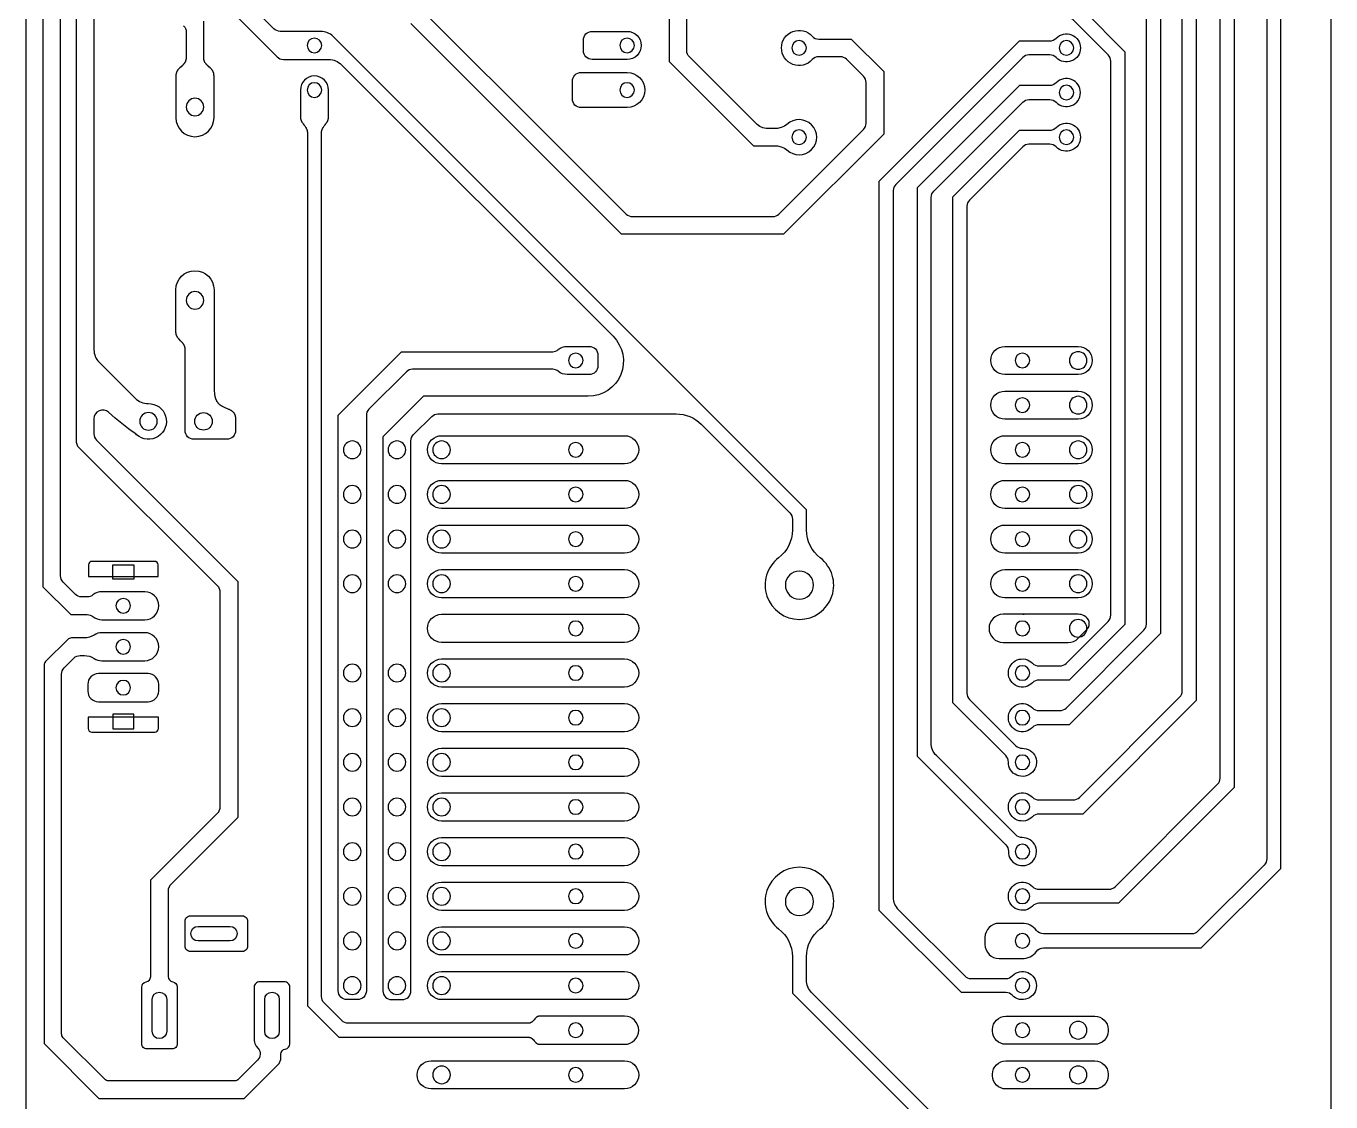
# Model space of a CAD drawing. Extents: x -177 to 52, y -70 to 234.
# Drawn here: x -115.8 to -41.6, y 106.6 to 167.8 of the extents above; entities that cross this region are included whole.
import ezdxf

# ---------------------------------------------------------------- set-up
doc = ezdxf.new("R2010")
doc.units = 0
for name, color, linetype in [('DEFAULT', 7, 'CONTINUOUS'), ('HOLES', 22, 'CONTINUOUS'), ('MOSFET', 7, 'CONTINUOUS'), ('MOSFET$TRACES', 7, 'CONTINUOUS')]:
    doc.layers.add(name, color=color, linetype=linetype)

msp = doc.modelspace()

# ---------------------------------------------------------------- linework, layer by layer
at = {"layer": 'DEFAULT'}
for points in [[(-114.831, 181.378), (-114.831, 135.914), (-113.254, 134.336), (-112.31, 134.336, -0.174641), (-111.991, 134.221, 0.174641), (-111.482, 134.038), (-109.047, 134.038, 1), (-109.047, 135.635), (-111.482, 135.635, 0.174641), (-111.991, 135.451, -0.174641), (-112.31, 135.336), (-112.631, 135.336, -0.198912), (-112.984, 135.483), (-113.685, 136.183, -0.198912), (-113.831, 136.537), (-113.831, 180.755, -0.198912)], [(-79.221, 169.805), (-79.221, 166.206), (-79.221, 165.793), (-74.422, 160.994), (-73.059, 160.992), (-72.855, 160.948), (-72.667, 160.864), (-72.526, 160.768, 2.339902), (-72.523, 162.214), (-72.665, 162.119), (-72.853, 162.035), (-73.057, 161.992), (-73.701, 161.993), (-73.892, 162.031), (-74.061, 162.102), (-74.223, 162.21), (-78.073, 166.059, -0.198912), (-78.219, 166.413), (-78.219, 170.427)], [(-104.398, 168.943), (-101.515, 166.06, 0.198912), (-101.161, 165.913), (-98.572, 165.913, -0.198916), (-97.865, 165.62), (-82.409, 150.164, -0.668179), (-83.824, 146.75), (-93.201, 146.75), (-95.503, 144.447), (-95.503, 112.93, 0.414214), (-95.003, 112.43), (-94.403, 112.43, 0.414214), (-93.903, 112.93), (-93.903, 144.219, -0.198912), (-93.757, 144.572), (-92.726, 145.604, -0.198912), (-92.372, 145.75), (-78.824, 145.75, -0.206208), (-77.409, 145.164), (-72.363, 140.118, -0.198912), (-72.216, 139.764), (-72.216, 139.148, -0.23352), (-73.001, 137.56, 2.952398), (-70.63, 137.56, -0.23352), (-71.414, 139.148), (-71.414, 140.301), (-98.334, 167.22, 0.198912), (-99.041, 167.513), (-101.345, 167.513, -0.198912), (-101.699, 167.66), (-103.252, 169.212, -0.198912)], [(-106.835, 167.831, -0.198912), (-106.688, 167.478), (-106.688, 166.073), (-106.688, 166.032), (-106.69, 165.991), (-106.691, 165.971), (-106.692, 165.951), (-106.695, 165.932), (-106.696, 165.922), (-106.698, 165.912), (-106.699, 165.902), (-106.701, 165.893), (-106.703, 165.883), (-106.706, 165.873), (-106.708, 165.864), (-106.711, 165.855), (-106.714, 165.845), (-106.717, 165.836), (-106.72, 165.826), (-106.724, 165.817), (-106.727, 165.808), (-106.731, 165.799), (-106.735, 165.79), (-106.74, 165.781), (-106.744, 165.772), (-106.749, 165.763), (-106.754, 165.754), (-106.759, 165.746), (-106.764, 165.737), (-106.77, 165.728), (-106.775, 165.72), (-106.781, 165.711), (-106.793, 165.694), (-106.806, 165.677), (-106.82, 165.661), (-106.834, 165.644), (-106.849, 165.628), (-106.864, 165.612), (-106.88, 165.596), (-106.912, 165.564), (-106.98, 165.502), (-107.048, 165.439), (-107.08, 165.408), (-107.096, 165.392), (-107.111, 165.376), (-107.126, 165.359), (-107.14, 165.343), (-107.154, 165.326), (-107.167, 165.31), (-107.179, 165.293), (-107.185, 165.284), (-107.191, 165.276), (-107.196, 165.267), (-107.202, 165.258), (-107.207, 165.25), (-107.212, 165.241), (-107.216, 165.232), (-107.221, 165.223), (-107.225, 165.214), (-107.229, 165.205), (-107.233, 165.196), (-107.237, 165.187), (-107.24, 165.177), (-107.244, 165.168), (-107.247, 165.159), (-107.249, 165.149), (-107.252, 165.14), (-107.255, 165.13), (-107.257, 165.121), (-107.259, 165.111), (-107.261, 165.102), (-107.263, 165.092), (-107.264, 165.082), (-107.266, 165.072), (-107.268, 165.052), (-107.27, 165.032), (-107.271, 165.012), (-107.272, 164.972), (-107.272, 164.931), (-107.272, 162.602, 1), (-105.105, 162.602), (-105.105, 164.931), (-105.105, 164.972), (-105.106, 165.012), (-105.107, 165.032), (-105.109, 165.052), (-105.111, 165.072), (-105.112, 165.082), (-105.114, 165.092), (-105.116, 165.102), (-105.118, 165.111), (-105.12, 165.121), (-105.122, 165.13), (-105.124, 165.14), (-105.127, 165.149), (-105.13, 165.159), (-105.133, 165.168), (-105.136, 165.177), (-105.14, 165.187), (-105.144, 165.196), (-105.147, 165.205), (-105.152, 165.214), (-105.156, 165.223), (-105.16, 165.232), (-105.165, 165.241), (-105.17, 165.25), (-105.175, 165.258), (-105.18, 165.267), (-105.186, 165.276), (-105.192, 165.284), (-105.197, 165.293), (-105.21, 165.31), (-105.223, 165.326), (-105.236, 165.343), (-105.251, 165.359), (-105.265, 165.376), (-105.281, 165.392), (-105.296, 165.408), (-105.329, 165.439), (-105.396, 165.502), (-105.464, 165.564), (-105.497, 165.596), (-105.512, 165.612), (-105.528, 165.628), (-105.542, 165.644), (-105.557, 165.661), (-105.57, 165.677), (-105.583, 165.694), (-105.596, 165.711), (-105.601, 165.72), (-105.607, 165.728), (-105.613, 165.737), (-105.618, 165.746), (-105.623, 165.754), (-105.628, 165.763), (-105.633, 165.772), (-105.637, 165.781), (-105.641, 165.79), (-105.646, 165.799), (-105.649, 165.808), (-105.653, 165.817), (-105.657, 165.826), (-105.66, 165.836), (-105.663, 165.845), (-105.666, 165.855), (-105.668, 165.864), (-105.671, 165.873), (-105.673, 165.883), (-105.675, 165.893), (-105.677, 165.902), (-105.679, 165.912), (-105.68, 165.922), (-105.682, 165.932), (-105.684, 165.951), (-105.686, 165.971), (-105.687, 165.991), (-105.688, 166.032), (-105.688, 166.073), (-105.688, 168.099)]]:
    msp.add_lwpolyline(points, format="xyb", dxfattribs=at)
for points in [[(-72.216, 114.873), (-72.216, 112.793), (-62.093, 102.67), (-60.636, 102.67, -0.208077), (-59.904, 102.352, 0.208077), (-59.133, 102.017), (-57.476, 102.017, 0.414214), (-56.476, 103.017), (-56.476, 103.123, 0.414214), (-57.476, 104.123), (-59.133, 104.123, 0.208077), (-59.904, 103.788, -0.208077), (-60.636, 103.47), (-61.455, 103.47, -0.062229), (-61.578, 103.485, -0.135012), (-62.039, 103.747), (-71.122, 112.83, -0.198912), (-71.414, 113.537), (-71.414, 114.873, -0.23352), (-70.63, 116.461, 2.952398), (-73.001, 116.461, -0.23352)], [(-103.496, 115.172), (-106.449, 115.172, -0.414214), (-106.749, 115.472), (-106.749, 116.896, -0.414214), (-106.449, 117.196), (-103.496, 117.196, -0.414214), (-103.196, 116.896), (-103.196, 115.472, -0.414214)], [(-106.013, 116.598), (-104.2, 116.598, -1), (-104.2, 115.771), (-106.013, 115.771, -1)], [(-108.62, 110.628), (-108.62, 112.441, -1), (-107.793, 112.441), (-107.793, 110.628, -1)], [(-102.22, 110.628), (-102.22, 112.441, -1), (-101.393, 112.441), (-101.393, 110.628, -1)]]:
    msp.add_lwpolyline(points, format="xyb", close=True, dxfattribs=at)
at = {"layer": 'HOLES'}
for points in [[(-110.865, 137.171), (-109.665, 137.171), (-109.665, 136.341), (-110.865, 136.341)], [(-110.865, 127.841), (-109.665, 127.841), (-109.665, 128.671), (-110.865, 128.671)]]:
    msp.add_lwpolyline(points, close=True, dxfattribs=at)
at = {"layer": 'HOLES', "extrusion": (0, 0, -1)}
for centre, radius in [((99.392, 166.713), 0.415), ((81.612, 166.713), 0.415), ((71.833, 166.57), 0.415), ((56.633, 166.57), 0.415), ((99.392, 164.173), 0.415), ((81.612, 164.173), 0.415), ((56.633, 164.03), 0.415), ((106.188, 163.208), 0.5), ((71.833, 161.49), 0.415), ((56.633, 161.49), 0.415), ((106.188, 152.208), 0.5), ((84.533, 148.79), 0.415), ((59.133, 148.79), 0.415), ((55.963, 148.79), 0.5), ((59.133, 146.25), 0.415), ((55.963, 146.25), 0.5), ((108.829, 145.325), 0.5), ((97.243, 143.71), 0.5), ((94.703, 143.71), 0.5), ((92.163, 143.71), 0.5), ((84.533, 143.71), 0.415), ((59.133, 143.71), 0.415), ((55.963, 143.71), 0.5), ((97.243, 141.17), 0.5), ((94.703, 141.17), 0.5), ((92.163, 141.17), 0.5), ((84.533, 141.17), 0.415), ((59.133, 141.17), 0.415), ((55.963, 141.17), 0.5), ((97.243, 138.63), 0.5), ((94.703, 138.63), 0.5), ((92.163, 138.63), 0.5), ((84.533, 138.63), 0.415), ((59.133, 138.63), 0.415), ((55.963, 138.63), 0.5), ((97.243, 136.09), 0.5), ((94.703, 136.09), 0.5), ((92.163, 136.09), 0.5), ((55.963, 136.09), 0.5), ((84.533, 136.09), 0.415), ((59.133, 136.09), 0.415), ((110.265, 134.836), 0.415), ((84.533, 133.55), 0.415), ((59.133, 133.55), 0.415), ((55.963, 133.55), 0.5), ((110.265, 132.506), 0.415), ((97.243, 131.01), 0.5), ((94.703, 131.01), 0.5), ((92.163, 131.01), 0.5), ((84.533, 131.01), 0.415), ((59.133, 131.01), 0.415), ((110.265, 130.176), 0.415), ((97.243, 128.47), 0.5), ((94.703, 128.47), 0.5), ((92.163, 128.47), 0.5), ((84.533, 128.47), 0.415), ((59.133, 128.47), 0.415), ((97.243, 125.93), 0.5), ((94.703, 125.93), 0.5), ((92.163, 125.93), 0.5), ((84.533, 125.93), 0.415), ((59.133, 125.93), 0.415), ((97.243, 123.39), 0.5), ((94.703, 123.39), 0.5), ((92.163, 123.39), 0.5), ((84.533, 123.39), 0.415), ((59.133, 123.39), 0.415), ((97.243, 120.85), 0.5), ((94.703, 120.85), 0.5), ((92.163, 120.85), 0.5), ((84.533, 120.85), 0.415), ((59.133, 120.85), 0.415), ((97.243, 118.31), 0.5), ((94.703, 118.31), 0.5), ((92.163, 118.31), 0.5), ((84.533, 118.31), 0.415), ((59.133, 118.31), 0.415), ((97.243, 115.77), 0.5), ((94.703, 115.77), 0.5), ((92.163, 115.77), 0.5), ((84.533, 115.77), 0.415), ((59.133, 115.77), 0.415), ((97.243, 113.23), 0.5), ((94.703, 113.23), 0.5), ((92.163, 113.23), 0.5), ((84.533, 113.23), 0.415), ((59.133, 113.23), 0.415), ((84.533, 110.69), 0.415), ((59.133, 110.69), 0.415), ((55.963, 110.69), 0.5), ((92.163, 108.15), 0.5), ((84.533, 108.15), 0.415), ((59.133, 108.15), 0.415), ((55.963, 108.15), 0.5)]:
    msp.add_circle(centre, radius, dxfattribs=at)
at = {"layer": 'HOLES'}
msp.add_circle((-105.702, 145.325), 0.5, dxfattribs=at)
at = {"layer": 'MOSFET'}
msp.add_lwpolyline([(-115.791, 102.5), (-115.791, 191.5, -0.414214), (-112.791, 194.5), (-44.591, 194.5, -0.414214), (-41.591, 191.5), (-41.591, 102.5, -0.414214), (-44.591, 99.5), (-112.791, 99.5, -0.414214)], format="xyb", close=True, dxfattribs=at)
at = {"layer": 'MOSFET$TRACES'}
for points in [[(-45.244, 184.565), (-45.244, 120.435, -0.198912), (-45.39, 120.082), (-49.155, 116.316, -0.198912), (-49.509, 116.17), (-57.933, 116.17, -0.236068), (-58.333, 116.37, 0.23985), (-59.164, 116.77), (-60.463, 116.77, 0.414214), (-61.263, 115.97), (-61.263, 115.57, 0.414214), (-60.463, 114.77), (-59.164, 114.77, 0.240749), (-58.333, 115.17, -0.240283), (-57.933, 115.37), (-48.97, 115.37), (-44.444, 119.897), (-44.444, 185.104)], [(-111.934, 178.858), (-111.934, 149.402, 0.198912), (-111.641, 148.695), (-109.579, 146.633, 0.204449), (-108.851, 146.34, -1.467448), (-109.504, 144.566), (-109.56, 144.609, -0.033824), (-111.099, 145.845, 0.649752), (-111.934, 145.473), (-111.934, 144.612, 0.198912), (-111.787, 144.258), (-103.75, 136.22), (-103.75, 122.793), (-107.619, 118.924), (-107.707, 118.711), (-107.707, 113.745, 0.371766), (-107.451, 113.448, -0.371766), (-107.195, 113.151), (-107.195, 109.923, -0.414214), (-107.495, 109.623), (-108.919, 109.623, -0.414214), (-109.219, 109.923), (-109.219, 113.145, -0.371766), (-108.963, 113.442, 0.371766), (-108.707, 113.738), (-108.707, 119.25), (-104.837, 123.119), (-104.75, 123.331), (-104.75, 135.682), (-104.837, 135.894), (-112.846, 143.902), (-112.934, 144.115), (-112.934, 179.481)], [(-47.089, 177.277), (-47.089, 124.494), (-53.674, 117.91), (-58.195, 117.91, 0.204302), (-58.556, 117.756, -2.486759), (-58.556, 118.864, 0.204302), (-58.195, 118.71), (-54.212, 118.71, 0.198912), (-53.859, 118.856), (-48.036, 124.679, 0.198912), (-47.889, 125.033), (-47.889, 176.738, 0.198912)], [(-49.248, 173.848), (-49.248, 129.447), (-55.706, 122.99), (-58.195, 122.99, 0.204302), (-58.556, 122.836, -2.486759), (-58.556, 123.944, 0.204302), (-58.195, 123.79), (-56.244, 123.79, 0.198912), (-55.891, 123.936), (-50.195, 129.632, 0.198912), (-50.048, 129.986), (-50.048, 173.309, 0.198912)], [(-97.361, 172.818), (-81.661, 157.119, 0.198912), (-81.308, 156.972), (-73.334, 156.972, 0.198912), (-72.98, 157.119), (-68.17, 161.929, 0.198912), (-68.024, 162.282), (-68.024, 164.603, 0.198912), (-68.17, 164.957), (-69.137, 165.924, 0.198912), (-69.491, 166.07), (-70.715, 166.07, 0.213422), (-71.088, 165.903, -2.618034), (-71.088, 167.237, 0.213422), (-70.715, 167.07), (-68.869, 167.07), (-67.024, 165.225), (-67.024, 161.661), (-72.712, 155.972), (-81.929, 155.972), (-93.917, 167.96, 0.198912)]]:
    msp.add_lwpolyline(points, format="xyb", dxfattribs=at)
for points in [[(-56.653, 129.016), (-52.227, 133.442, 0.198912), (-52.08, 133.796), (-52.08, 171.404, 0.198912), (-52.227, 171.758), (-56.253, 175.784, 0.204309), (-56.617, 175.93, -2.48711), (-55.834, 176.714, 0.204302), (-55.687, 176.35), (-51.28, 171.943), (-51.28, 133.257), (-56.468, 128.07), (-58.195, 128.07, 0.204302), (-58.556, 127.916, -2.486759), (-58.556, 129.024, 0.204302), (-58.195, 128.87), (-57.006, 128.87, 0.198912)], [(-56.653, 131.556), (-54.259, 133.95, 0.198912), (-54.112, 134.304), (-54.112, 165.816, 0.198912), (-54.259, 166.17), (-56.253, 168.164, 0.204302), (-56.617, 168.31, -2.486759), (-55.834, 169.094, 0.204302), (-55.687, 168.73), (-53.312, 166.355), (-53.312, 133.765), (-56.468, 130.61), (-58.195, 130.61, 0.204302), (-58.556, 130.456, -2.486759), (-58.556, 131.564, 0.204302), (-58.195, 131.41), (-57.006, 131.41, 0.198912)], [(-83.602, 165.913, -0.414214), (-84.102, 166.413), (-84.102, 167.013, -0.414214), (-83.602, 167.513), (-81.612, 167.513, -1), (-81.612, 165.913)], [(-66.188, 117.548), (-62.416, 113.776, 0.198912), (-62.063, 113.63), (-60.071, 113.63, 0.204302), (-59.711, 113.784, -2.486759), (-59.711, 112.676, 0.204302), (-60.071, 112.83), (-62.601, 112.83), (-67.28, 117.509), (-67.28, 158.989), (-59.299, 166.97), (-57.572, 166.97, 0.204302), (-57.211, 167.124, -2.486759), (-57.211, 166.016, 0.204302), (-57.572, 166.17), (-58.761, 166.17, 0.198912), (-59.114, 166.024), (-66.334, 158.804, 0.198912), (-66.48, 158.45), (-66.48, 118.255, 0.198912)], [(-98.992, 112.608), (-98.992, 161.694), (-98.992, 161.726), (-98.992, 161.757), (-98.991, 161.773), (-98.99, 161.789), (-98.988, 161.805), (-98.986, 161.82), (-98.984, 161.836), (-98.981, 161.852), (-98.977, 161.867), (-98.973, 161.883), (-98.968, 161.899), (-98.963, 161.914), (-98.957, 161.93), (-98.951, 161.945), (-98.944, 161.961), (-98.937, 161.976), (-98.929, 161.992), (-98.92, 162.007), (-98.912, 162.022), (-98.902, 162.038), (-98.893, 162.053), (-98.882, 162.068), (-98.861, 162.099), (-98.839, 162.129), (-98.792, 162.191), (-98.746, 162.252), (-98.724, 162.282), (-98.703, 162.313), (-98.692, 162.328), (-98.683, 162.343), (-98.673, 162.359), (-98.664, 162.374), (-98.656, 162.389), (-98.648, 162.405), (-98.641, 162.42), (-98.634, 162.436), (-98.628, 162.451), (-98.622, 162.467), (-98.617, 162.482), (-98.612, 162.498), (-98.608, 162.514), (-98.604, 162.529), (-98.601, 162.545), (-98.599, 162.561), (-98.597, 162.576), (-98.595, 162.592), (-98.594, 162.608), (-98.593, 162.624), (-98.593, 162.655), (-98.592, 162.687), (-98.592, 164.173, 1), (-100.192, 164.173), (-100.192, 162.687), (-100.192, 162.655), (-100.192, 162.624), (-100.191, 162.608), (-100.19, 162.592), (-100.188, 162.576), (-100.186, 162.561), (-100.184, 162.545), (-100.181, 162.529), (-100.177, 162.514), (-100.173, 162.498), (-100.168, 162.482), (-100.163, 162.467), (-100.157, 162.451), (-100.151, 162.436), (-100.144, 162.42), (-100.137, 162.405), (-100.129, 162.389), (-100.12, 162.374), (-100.112, 162.359), (-100.102, 162.343), (-100.093, 162.328), (-100.082, 162.313), (-100.061, 162.282), (-100.039, 162.252), (-99.992, 162.191), (-99.946, 162.129), (-99.924, 162.099), (-99.903, 162.068), (-99.892, 162.053), (-99.883, 162.038), (-99.873, 162.022), (-99.864, 162.007), (-99.856, 161.992), (-99.848, 161.976), (-99.841, 161.961), (-99.834, 161.945), (-99.828, 161.93), (-99.822, 161.914), (-99.817, 161.899), (-99.812, 161.883), (-99.808, 161.867), (-99.804, 161.852), (-99.801, 161.836), (-99.799, 161.82), (-99.797, 161.805), (-99.795, 161.789), (-99.794, 161.773), (-99.793, 161.757), (-99.793, 161.726), (-99.792, 161.694), (-99.792, 112.07), (-98.013, 110.29), (-87.266, 110.29), (-87.238, 110.29), (-87.225, 110.29), (-87.211, 110.289), (-87.198, 110.288), (-87.185, 110.287), (-87.172, 110.286), (-87.165, 110.285), (-87.159, 110.284), (-87.153, 110.282), (-87.146, 110.281), (-87.14, 110.28), (-87.134, 110.278), (-87.127, 110.276), (-87.121, 110.275), (-87.115, 110.273), (-87.109, 110.27), (-87.103, 110.268), (-87.097, 110.266), (-87.091, 110.263), (-87.085, 110.261), (-87.079, 110.258), (-87.074, 110.255), (-87.068, 110.252), (-87.062, 110.249), (-87.057, 110.245), (-87.051, 110.242), (-87.045, 110.238), (-87.04, 110.234), (-87.034, 110.23), (-87.029, 110.226), (-87.024, 110.222), (-87.018, 110.218), (-87.008, 110.209), (-86.997, 110.2), (-86.987, 110.19), (-86.977, 110.18), (-86.967, 110.169), (-86.957, 110.159), (-86.938, 110.136), (-86.9, 110.09), (-86.861, 110.044), (-86.842, 110.021), (-86.832, 110.011), (-86.822, 110), (-86.812, 109.99), (-86.802, 109.98), (-86.791, 109.971), (-86.781, 109.962), (-86.775, 109.958), (-86.77, 109.954), (-86.765, 109.95), (-86.759, 109.946), (-86.754, 109.942), (-86.748, 109.938), (-86.743, 109.935), (-86.737, 109.931), (-86.731, 109.928), (-86.726, 109.925), (-86.72, 109.922), (-86.714, 109.919), (-86.708, 109.917), (-86.702, 109.914), (-86.696, 109.912), (-86.69, 109.909), (-86.684, 109.907), (-86.678, 109.905), (-86.672, 109.904), (-86.666, 109.902), (-86.659, 109.9), (-86.653, 109.899), (-86.647, 109.898), (-86.64, 109.896), (-86.634, 109.895), (-86.627, 109.894), (-86.614, 109.893), (-86.601, 109.892), (-86.588, 109.891), (-86.574, 109.89), (-86.561, 109.89), (-86.533, 109.89), (-81.756, 109.89, 1), (-81.756, 111.49), (-86.533, 111.49), (-86.561, 111.49), (-86.574, 111.49), (-86.588, 111.489), (-86.601, 111.488), (-86.614, 111.487), (-86.627, 111.486), (-86.634, 111.485), (-86.64, 111.484), (-86.647, 111.482), (-86.653, 111.481), (-86.659, 111.48), (-86.666, 111.478), (-86.672, 111.476), (-86.678, 111.475), (-86.684, 111.473), (-86.69, 111.47), (-86.696, 111.468), (-86.702, 111.466), (-86.708, 111.463), (-86.714, 111.461), (-86.72, 111.458), (-86.726, 111.455), (-86.731, 111.452), (-86.737, 111.449), (-86.743, 111.445), (-86.748, 111.442), (-86.754, 111.438), (-86.759, 111.434), (-86.765, 111.43), (-86.77, 111.426), (-86.775, 111.422), (-86.781, 111.418), (-86.791, 111.409), (-86.802, 111.4), (-86.812, 111.39), (-86.822, 111.38), (-86.832, 111.369), (-86.842, 111.359), (-86.861, 111.336), (-86.9, 111.29), (-86.938, 111.244), (-86.957, 111.221), (-86.967, 111.211), (-86.977, 111.2), (-86.987, 111.19), (-86.997, 111.18), (-87.008, 111.171), (-87.018, 111.162), (-87.024, 111.158), (-87.029, 111.154), (-87.034, 111.15), (-87.04, 111.146), (-87.045, 111.142), (-87.051, 111.138), (-87.057, 111.135), (-87.062, 111.131), (-87.068, 111.128), (-87.074, 111.125), (-87.079, 111.122), (-87.085, 111.119), (-87.091, 111.117), (-87.097, 111.114), (-87.103, 111.112), (-87.109, 111.109), (-87.115, 111.107), (-87.121, 111.105), (-87.127, 111.104), (-87.134, 111.102), (-87.14, 111.1), (-87.146, 111.099), (-87.153, 111.098), (-87.159, 111.096), (-87.165, 111.095), (-87.172, 111.094), (-87.185, 111.093), (-87.198, 111.092), (-87.211, 111.091), (-87.225, 111.09), (-87.238, 111.09), (-87.266, 111.09), (-97.474, 111.09, -0.198912), (-97.828, 111.236), (-98.846, 112.255, -0.198912)], [(-81.612, 163.173), (-84.224, 163.173, -0.414214), (-84.724, 163.673), (-84.724, 164.673, -0.414214), (-84.224, 165.173), (-81.612, 165.173, -1)], [(-64.321, 127.018), (-64.321, 158.069, -0.198912), (-64.175, 158.423), (-59.114, 163.484, -0.198912), (-58.761, 163.63), (-57.572, 163.63, -0.204302), (-57.211, 163.476, 2.486759), (-57.211, 164.584, -0.204302), (-57.572, 164.43), (-59.299, 164.43), (-65.121, 158.608), (-65.121, 126.272), (-60.08, 121.23, -0.204302), (-59.933, 120.867, 2.486759), (-59.15, 121.65, -0.204302), (-59.514, 121.796), (-64.029, 126.311, -0.198912)], [(-62.143, 129.505), (-59.514, 126.876, 0.204302), (-59.15, 126.73, -2.486759), (-59.933, 125.947, 0.204302), (-60.08, 126.311), (-63.089, 129.32), (-63.089, 158.1), (-59.299, 161.89), (-57.572, 161.89, 0.204302), (-57.211, 162.044, -2.486759), (-57.211, 160.936, 0.204302), (-57.572, 161.09), (-58.761, 161.09, 0.198912), (-59.114, 160.944), (-62.143, 157.915, 0.198912), (-62.289, 157.561), (-62.289, 129.859, 0.198912)], [(-104.378, 144.309), (-106.25, 144.309, -0.414214), (-106.75, 144.809), (-106.745, 149.343), (-106.745, 149.383), (-106.746, 149.424), (-106.747, 149.444), (-106.749, 149.464), (-106.751, 149.484), (-106.753, 149.503), (-106.757, 149.523), (-106.758, 149.532), (-106.76, 149.542), (-106.763, 149.551), (-106.765, 149.561), (-106.768, 149.57), (-106.77, 149.58), (-106.773, 149.589), (-106.777, 149.598), (-106.78, 149.607), (-106.783, 149.616), (-106.787, 149.625), (-106.791, 149.634), (-106.795, 149.643), (-106.799, 149.652), (-106.804, 149.661), (-106.808, 149.67), (-106.813, 149.678), (-106.818, 149.687), (-106.829, 149.704), (-106.84, 149.721), (-106.851, 149.738), (-106.864, 149.755), (-106.877, 149.771), (-106.89, 149.787), (-106.904, 149.803), (-106.918, 149.819), (-106.947, 149.851), (-107.008, 149.913), (-107.07, 149.976), (-107.099, 150.008), (-107.113, 150.023), (-107.127, 150.04), (-107.14, 150.056), (-107.153, 150.072), (-107.165, 150.089), (-107.177, 150.106), (-107.188, 150.122), (-107.199, 150.14), (-107.204, 150.148), (-107.208, 150.157), (-107.213, 150.166), (-107.217, 150.175), (-107.222, 150.183), (-107.226, 150.192), (-107.23, 150.201), (-107.233, 150.21), (-107.237, 150.22), (-107.24, 150.229), (-107.243, 150.238), (-107.246, 150.247), (-107.249, 150.257), (-107.252, 150.266), (-107.254, 150.275), (-107.256, 150.285), (-107.258, 150.294), (-107.26, 150.304), (-107.264, 150.324), (-107.266, 150.343), (-107.268, 150.363), (-107.27, 150.383), (-107.271, 150.403), (-107.272, 150.443), (-107.272, 150.484), (-107.272, 152.814, -1), (-105.105, 152.814), (-105.105, 147.6), (-105.102, 147.248), (-105.096, 147.093), (-105.091, 147.021), (-105.085, 146.953), (-105.077, 146.888), (-105.068, 146.827), (-105.063, 146.797), (-105.057, 146.768), (-105.051, 146.741), (-105.045, 146.714), (-105.038, 146.687), (-105.031, 146.662), (-105.023, 146.637), (-105.015, 146.613), (-105.006, 146.59), (-104.997, 146.567), (-104.988, 146.546), (-104.978, 146.525), (-104.967, 146.504), (-104.957, 146.484), (-104.945, 146.465), (-104.934, 146.447), (-104.922, 146.429), (-104.91, 146.412), (-104.897, 146.395), (-104.884, 146.379), (-104.87, 146.364), (-104.857, 146.349), (-104.842, 146.334), (-104.828, 146.32), (-104.813, 146.307), (-104.798, 146.294), (-104.783, 146.281), (-104.767, 146.269), (-104.751, 146.258), (-104.735, 146.246), (-104.719, 146.235), (-104.702, 146.225), (-104.685, 146.215), (-104.668, 146.205), (-104.634, 146.186), (-104.598, 146.168), (-104.563, 146.151), (-104.491, 146.119), (-104.349, 146.059), (-104.281, 146.029), (-104.248, 146.013), (-104.215, 145.997), (-104.184, 145.981), (-104.169, 145.972), (-104.155, 145.964), (-104.14, 145.955), (-104.126, 145.946), (-104.112, 145.936), (-104.099, 145.927), (-104.086, 145.917), (-104.073, 145.907), (-104.061, 145.897), (-104.049, 145.886), (-104.037, 145.876), (-104.026, 145.865), (-104.015, 145.853), (-104.005, 145.842), (-103.995, 145.83), (-103.985, 145.817), (-103.976, 145.805), (-103.968, 145.792), (-103.96, 145.779), (-103.952, 145.766), (-103.945, 145.752), (-103.938, 145.738), (-103.931, 145.723), (-103.925, 145.709), (-103.92, 145.694), (-103.914, 145.679), (-103.91, 145.663), (-103.905, 145.647), (-103.901, 145.631), (-103.898, 145.615), (-103.894, 145.598), (-103.891, 145.581), (-103.889, 145.564), (-103.887, 145.547), (-103.885, 145.529), (-103.883, 145.511), (-103.881, 145.475), (-103.879, 145.438), (-103.878, 145.401), (-103.878, 145.325), (-103.878, 144.809, -0.414214)], [(-96.443, 145.66), (-96.443, 112.93, -0.414214), (-96.943, 112.43), (-97.543, 112.43, -0.414214), (-98.043, 112.93), (-98.043, 145.681), (-94.435, 149.29), (-85.846, 149.29, 0.175046), (-85.527, 149.405, -0.175046), (-85.016, 149.59), (-83.771, 149.59, -0.414214), (-83.271, 149.09), (-83.271, 148.49, -0.414214), (-83.771, 147.99), (-85.016, 147.99, -0.175046), (-85.527, 148.175, 0.175046), (-85.846, 148.29), (-93.813, 148.29, 0.198912), (-94.167, 148.144), (-96.297, 146.014, 0.198912)], [(-55.963, 147.99), (-60.133, 147.99, -1), (-60.133, 149.59), (-55.963, 149.59, -1)], [(-55.963, 145.45), (-60.133, 145.45, -1), (-60.133, 147.05), (-55.963, 147.05, -1)], [(-92.163, 142.91, -1), (-92.163, 144.51), (-81.756, 144.51, -1), (-81.756, 142.91)], [(-55.963, 142.91), (-60.133, 142.91, -1), (-60.133, 144.51), (-55.963, 144.51, -1)], [(-92.163, 140.37, -1), (-92.163, 141.97), (-81.756, 141.97, -1), (-81.756, 140.37)], [(-55.963, 140.37), (-60.133, 140.37, -1), (-60.133, 141.97), (-55.963, 141.97, -1)], [(-92.163, 137.83, -1), (-92.163, 139.43), (-81.756, 139.43, -1), (-81.756, 137.83)], [(-55.963, 137.83), (-60.133, 137.83, -1), (-60.133, 139.43), (-55.963, 139.43, -1)], [(-108.282, 137.162, 0.414206), (-108.483, 137.362), (-112.046, 137.362, 0.414206), (-112.247, 137.162), (-112.247, 136.506), (-108.282, 136.506)], [(-92.163, 135.29, -1), (-92.163, 136.89), (-81.756, 136.89, -1), (-81.756, 135.29)], [(-55.963, 135.29), (-60.133, 135.29, -1), (-60.133, 136.89), (-55.963, 136.89, -1)], [(-92.163, 132.75, -1), (-92.163, 134.35), (-81.756, 134.35, -1), (-81.756, 132.75)], [(-56.529, 132.75, 0.200041), (-55.96, 132.987), (-55.445, 133.507, 0.484262), (-55.619, 134.272, 0.111853), (-55.963, 134.35), (-60.232, 134.35, 1), (-60.232, 132.75)], [(-113.425, 132.918), (-114.686, 131.658, 0.198912), (-114.773, 131.446), (-114.773, 109.94), (-111.648, 106.815), (-103.384, 106.815), (-101.395, 108.805), (-101.307, 109.017), (-101.307, 109.323, -0.371766), (-101.051, 109.62, 0.371766), (-100.795, 109.917), (-100.795, 113.145, 0.414214), (-101.095, 113.445), (-102.519, 113.445, 0.414214), (-102.819, 113.145), (-102.819, 110.104, 0.174987), (-102.703, 109.785), (-102.598, 109.657, -0.387386), (-102.629, 108.984), (-103.711, 107.903, -0.19891), (-103.923, 107.815), (-111.11, 107.815, -0.198912), (-111.322, 107.903), (-113.685, 110.266, -0.198856), (-113.773, 110.478), (-113.773, 130.947, -0.198912), (-113.627, 131.301), (-113.068, 131.86, -0.198912), (-112.714, 132.006), (-112.474, 132.006, -0.147114), (-111.922, 131.84, 0.147114), (-111.482, 131.708), (-109.047, 131.708, 1), (-109.047, 133.305), (-111.482, 133.305, 0.147114), (-111.922, 133.172, -0.147114), (-112.474, 133.006), (-113.213, 133.006, 0.198912)], [(-92.163, 130.21, -1), (-92.163, 131.81), (-81.756, 131.81, -1), (-81.756, 130.21)], [(-108.249, 129.978), (-108.249, 130.375, 0.414214), (-108.849, 130.975), (-111.68, 130.975, 0.414214), (-112.28, 130.375), (-112.28, 129.978, 0.414214), (-111.68, 129.378), (-108.849, 129.378, 0.414214)], [(-92.163, 127.67, -1), (-92.163, 129.27), (-81.756, 129.27, -1), (-81.756, 127.67)], [(-112.258, 127.85, 0.41419), (-112.056, 127.65), (-108.473, 127.65, 0.41419), (-108.271, 127.85), (-108.271, 128.506), (-112.258, 128.506)], [(-92.163, 125.13, -1), (-92.163, 126.73), (-81.756, 126.73, -1), (-81.756, 125.13)], [(-92.163, 122.59, -1), (-92.163, 124.19), (-81.756, 124.19, -1), (-81.756, 122.59)], [(-92.163, 120.05, -1), (-92.163, 121.65), (-81.756, 121.65, -1), (-81.756, 120.05)], [(-92.163, 117.51, -1), (-92.163, 119.11), (-81.756, 119.11, -1), (-81.756, 117.51)], [(-92.163, 114.97, -1), (-92.163, 116.57), (-81.756, 116.57, -1), (-81.756, 114.97)], [(-92.163, 112.43, -1), (-92.163, 114.03), (-81.756, 114.03, -1), (-81.756, 112.43)], [(-60.081, 111.49), (-55.016, 111.49, -0.414214), (-54.266, 110.74), (-54.266, 110.64, -0.414214), (-55.016, 109.89), (-60.081, 109.89, -0.414214), (-60.831, 110.64), (-60.831, 110.74, -0.414214)], [(-92.752, 107.35, -1), (-92.752, 108.95), (-81.756, 108.95, -1), (-81.756, 107.35)], [(-60.081, 108.95), (-55.016, 108.95, -0.414214), (-54.266, 108.2), (-54.266, 108.1, -0.414214), (-55.016, 107.35), (-60.081, 107.35, -0.414214), (-60.831, 108.1), (-60.831, 108.2, -0.414214)]]:
    msp.add_lwpolyline(points, format="xyb", close=True, dxfattribs=at)
at = {"layer": 'MOSFET$TRACES', "extrusion": (0, 0, -1)}
for centre in [(71.815, 136.011), (71.815, 118.011)]:
    msp.add_circle(centre, 0.8, dxfattribs=at)
at = {"layer": 'MOSFET$TRACES'}
msp.add_arc((-59.133, 133.55), 0.8, 82.90682, 90, dxfattribs=at)

doc.saveas('drawing.dxf')
